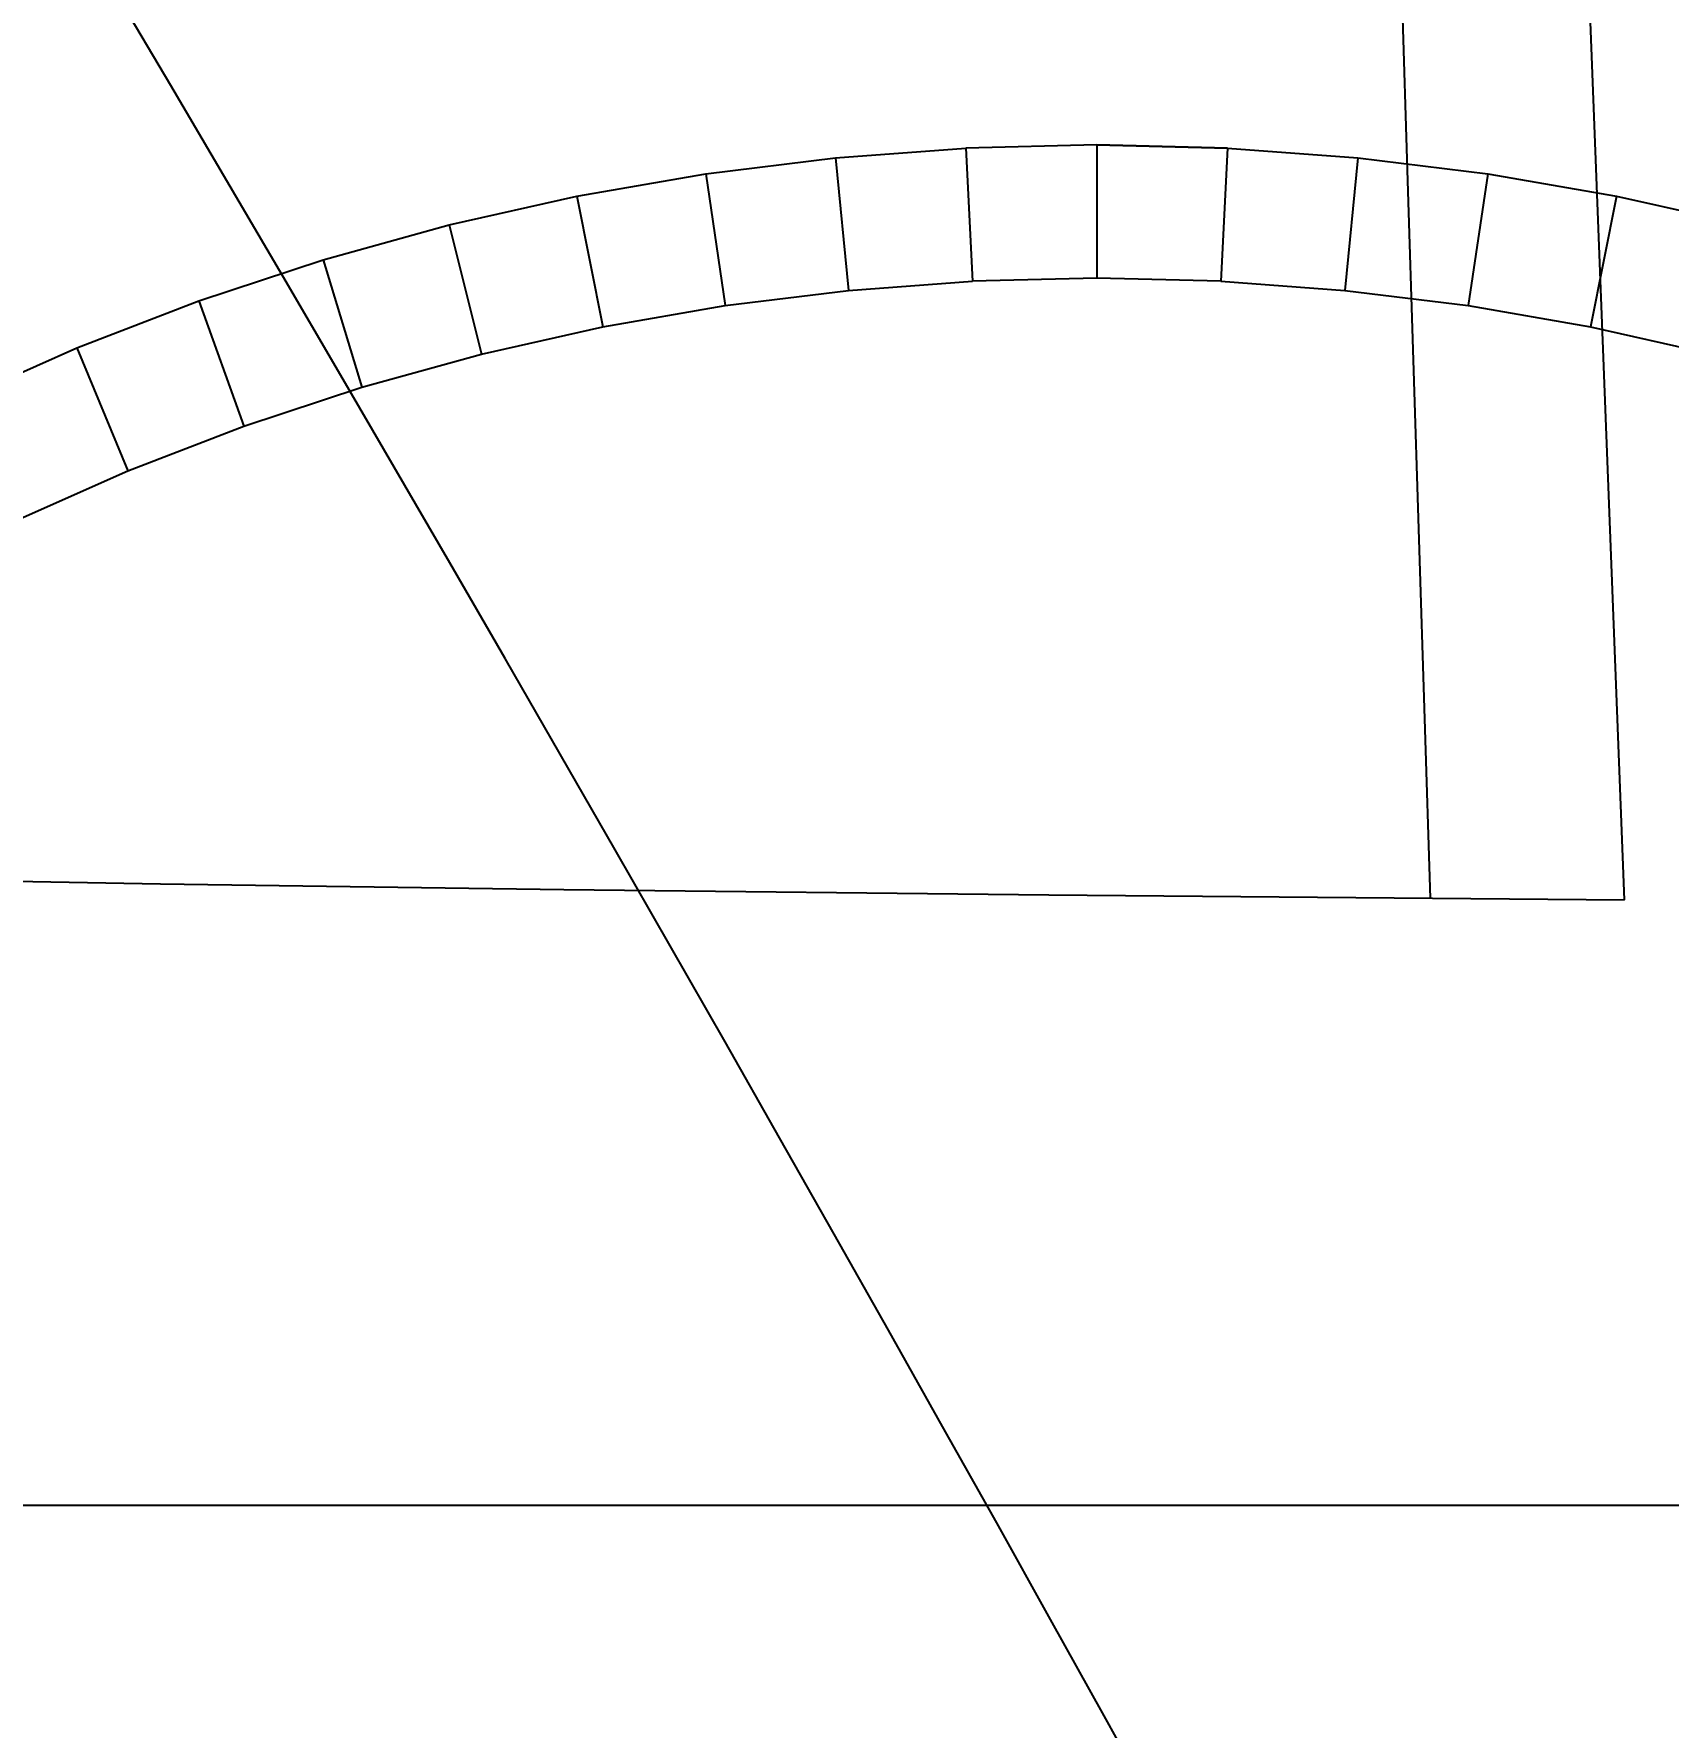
# Model space of a CAD drawing. Extents: x 11992 to 29481, y -6727 to 6811.
# Drawn here: x 12900.7 to 13072.4, y -3508.1 to -3330.2 of the extents above; entities that cross this region are included whole.
import ezdxf

# ---------------------------------------------------------------- set-up
doc = ezdxf.new("R2010")
doc.units = 0
doc.header["$MEASUREMENT"] = 0
doc.layers.get('0').update_dxf_attribs({"color": 8, "linetype": 'CONTINUOUS'})
doc.layers.get('Defpoints').update_dxf_attribs({"color": 8, "linetype": 'CONTINUOUS'})
doc.layers.add('zoylight 4标注', color=9, linetype='CONTINUOUS')
doc.layers.add('zoylight 5回路', color=4, linetype='CONTINUOUS')
doc.styles.add('CCD-DIM', font='archs.shx', dxfattribs={"width": 0.8})
doc.dimstyles.new('zoylight_DIM_40', dxfattribs={"dimscale": 40, "dimtxt": 1.9, "dimasz": 0.4, "dimexe": 0.5, "dimexo": 0.5, "dimgap": 0.5, "dimtad": 1, "dimdec": 0, "dimrnd": 5, "dimzin": 12, "dimdsep": 46, "dimtxsty": 'CCD-DIM', "dimblk": 'CCD_Dimension_Tick', "dimcen": 0.125, "dimclrd": 44, "dimclre": 44, "dimclrt": 50, "dimadec": 0, "dimazin": 0, "dimtfac": 1, "dimtdec": 0, "dimtmove": 2, "dimatfit": 3, "dimldrblk": 'CCD_Leader_Dot', "dimfxl": 0, "dimtvp": 1, "dimtolj": 1, "dimtzin": 0, "dimarcsym": 0})

# ---------------------------------------------------------------- blocks, each defined once
blk = doc.blocks.new('CCD_Dimension_Tick')
at = {"color": 0, "linetype": 'ByBlock'}
for p, q in [((-1.091, 0), (0, 0)), ((0, 0), (1.091, 0))]:
    blk.add_line(p, q, dxfattribs=at)
at = {"color": 0, "linetype": 'Continuous', "const_width": 0.608}
blk.add_lwpolyline([(-0.61, -0.61), (0.61, 0.61)], dxfattribs=at)
blk = doc.blocks.new('*D130')
at = {"layer": 'Defpoints', "color": 0, "linetype": 'Continuous'}
for p in [(12599.61, -3484.83), (12599.61, -3548.51), (14149.61, -3548.51)]:
    blk.add_point(p, dxfattribs=at)
at = {"layer": 'zoylight 4标注', "color": 44, "linetype": 'Continuous', "lineweight": -2}
blk.add_line((12599.61, -3528.51), (12599.61, -3464.83), dxfattribs=at)
at = {"layer": 'zoylight 4标注', "color": 44, "lineweight": -2}
for p, q in [((14149.61, -3528.51), (14149.61, -3464.83)), ((14133.61, -3484.83), (12615.61, -3484.83))]:
    blk.add_line(p, q, dxfattribs=at)
at = {"layer": 'zoylight 4标注', "color": 44, "linetype": 'Continuous', "lineweight": -2, "xscale": 16, "yscale": 16, "zscale": 16}
for p, rotation in [((12599.61, -3484.83), 180.0000000003128), ((14149.61, -3484.83), 3.127897940657931e-10)]:
    blk.add_blockref('CCD_Dimension_Tick', p, dxfattribs=dict(at, rotation=rotation))
at = {"layer": 'zoylight 4标注', "color": 50, "linetype": 'Continuous', "insert": (13374.61, -3426.83), "char_height": 76, "attachment_point": 5, "style": 'CCD-DIM'}
blk.add_mtext('\\A1;1550', dxfattribs=at)
blk = doc.blocks.new('CCD_Leader_Dot')
at = {"color": 0, "linetype": 'ByBlock'}
blk.add_line((-5, 0), (-10, 0), dxfattribs=at)
at = {"color": 0, "linetype": 'ByBlock', "const_width": 5}
blk.add_lwpolyline([(-2.5, 0, 1), (2.5, 0, 1)], format="xyb", close=True, dxfattribs=at)

msp = doc.modelspace()

# ---------------------------------------------------------------- linework, layer by layer
for p, q in [((13045.07, -3345.64, -2140.43), (13042.99, -3275.63, -2140.43)), ((13065.02, -3347.97, -2140.43), (13062.3, -3279.55, -2140.43)), ((12984.95, -3343.23, -2440.43), (12998.66, -3342.22, -2440.43)), ((12984.95, -3343.23, -2220.43), (12998.66, -3342.22, -2220.43)), ((12984.95, -3343.23, -2210.43), (12998.66, -3342.22, -2210.43)), ((12984.95, -3343.23, -2190.43), (12998.66, -3342.22, -2190.43)), ((13012.4, -3341.89, -2440.43), (12998.66, -3342.22, -2440.43)), ((13012.4, -3341.89, -2220.43), (12998.66, -3342.22, -2220.43)), ((13012.4, -3341.89, -2210.43), (12998.66, -3342.22, -2210.43)), ((13012.4, -3341.89, -2190.43), (12998.66, -3342.22, -2190.43)), ((12998.66, -3342.22, -2440.43), (12998.66, -3342.22, -2220.43)), ((12998.66, -3342.22, -2210.43), (12998.66, -3342.22, -2190.43)), ((12998.66, -3342.22, -2210.43), (12999.35, -3356.21, -2210.43)), ((13012.4, -3341.89, -2440.43), (13026.14, -3342.22, -2440.43)), ((13012.4, -3341.89, -2220.43), (13026.14, -3342.22, -2220.43)), ((13012.4, -3341.89, -2440.43), (13012.4, -3341.89, -2220.43)), ((13012.4, -3341.89, -2210.43), (13026.14, -3342.22, -2210.43)), ((13026.14, -3342.22, -2190.43), (13012.4, -3341.89, -2190.43)), ((13012.4, -3341.89, -2210.43), (13012.4, -3341.89, -2190.43)), ((13012.4, -3341.89, -2210.43), (13012.4, -3355.88, -2210.43)), ((13026.14, -3342.22, -2210.43), (13025.45, -3356.21, -2210.43)), ((13026.14, -3342.22, -2440.43), (13026.14, -3342.22, -2220.43)), ((13026.14, -3342.22, -2440.43), (13039.84, -3343.23, -2440.43)), ((13026.14, -3342.22, -2220.43), (13039.84, -3343.23, -2220.43)), ((13026.14, -3342.22, -2210.43), (13039.84, -3343.23, -2210.43)), ((13026.14, -3342.22, -2190.43), (13039.84, -3343.23, -2190.43)), ((13026.14, -3342.22, -2210.43), (13026.14, -3342.22, -2190.43)), ((12971.31, -3344.92, -2440.43), (12984.95, -3343.23, -2440.43)), ((12971.31, -3344.92, -2220.43), (12984.95, -3343.23, -2220.43)), ((12971.31, -3344.92, -2210.43), (12984.95, -3343.23, -2210.43)), ((12971.31, -3344.92, -2190.43), (12984.95, -3343.23, -2190.43)), ((12984.95, -3343.23, -2440.43), (12984.95, -3343.23, -2220.43)), ((12984.95, -3343.23, -2210.43), (12984.95, -3343.23, -2190.43)), ((12984.95, -3343.23, -2210.43), (12986.33, -3357.17, -2210.43)), ((13039.84, -3343.23, -2210.43), (13038.47, -3357.17, -2210.43)), ((13039.84, -3343.23, -2440.43), (13039.84, -3343.23, -2220.43)), ((13039.84, -3343.23, -2440.43), (13053.48, -3344.92, -2440.43)), ((13039.84, -3343.23, -2220.43), (13053.48, -3344.92, -2220.43)), ((13039.84, -3343.23, -2210.43), (13053.48, -3344.92, -2210.43)), ((13039.84, -3343.23, -2190.43), (13053.48, -3344.92, -2190.43)), ((13039.84, -3343.23, -2210.43), (13039.84, -3343.23, -2190.43)), ((12957.77, -3347.27, -2440.43), (12971.31, -3344.92, -2440.43)), ((12957.77, -3347.27, -2220.43), (12971.31, -3344.92, -2220.43)), ((12957.77, -3347.27, -2210.43), (12971.31, -3344.92, -2210.43)), ((12957.77, -3347.27, -2190.43), (12971.31, -3344.92, -2190.43)), ((12971.31, -3344.92, -2440.43), (12971.31, -3344.92, -2220.43)), ((12971.31, -3344.92, -2210.43), (12971.31, -3344.92, -2190.43)), ((12971.31, -3344.92, -2210.43), (12973.37, -3358.76, -2210.43)), ((13047.45, -3421.03, -2140.43), (13045.07, -3345.64, -2140.43)), ((13053.48, -3344.92, -2210.43), (13051.43, -3358.76, -2210.43)), ((13053.48, -3344.92, -2440.43), (13053.48, -3344.92, -2220.43)), ((13053.48, -3344.92, -2440.43), (13067.02, -3347.27, -2440.43)), ((13053.48, -3344.92, -2220.43), (13067.02, -3347.27, -2220.43)), ((13053.48, -3344.92, -2210.43), (13067.02, -3347.27, -2210.43)), ((13053.48, -3344.92, -2190.43), (13067.02, -3347.27, -2190.43)), ((13053.48, -3344.92, -2210.43), (13053.48, -3344.92, -2190.43)), ((12944.36, -3350.28, -2440.43), (12957.77, -3347.27, -2440.43)), ((12944.36, -3350.28, -2220.43), (12957.77, -3347.27, -2220.43)), ((12944.36, -3350.28, -2210.43), (12957.77, -3347.27, -2210.43)), ((12944.36, -3350.28, -2190.43), (12957.77, -3347.27, -2190.43)), ((12957.77, -3347.27, -2440.43), (12957.77, -3347.27, -2220.43)), ((12957.77, -3347.27, -2210.43), (12957.77, -3347.27, -2190.43)), ((12957.77, -3347.27, -2210.43), (12960.5, -3361, -2210.43)), ((13067.02, -3347.27, -2210.43), (13064.29, -3361, -2210.43)), ((13067.02, -3347.27, -2440.43), (13067.02, -3347.27, -2220.43)), ((13067.02, -3347.27, -2440.43), (13080.43, -3350.28, -2440.43)), ((13067.02, -3347.27, -2220.43), (13080.43, -3350.28, -2220.43)), ((13067.02, -3347.27, -2210.43), (13080.43, -3350.28, -2210.43)), ((13067.02, -3347.27, -2190.43), (13080.43, -3350.28, -2190.43)), ((13067.02, -3347.27, -2210.43), (13067.02, -3347.27, -2190.43)), ((13067.84, -3421.19, -2140.43), (13065.02, -3347.97, -2140.43)), ((12931.12, -3353.94, -2440.43), (12944.36, -3350.28, -2440.43)), ((12931.12, -3353.94, -2220.43), (12944.36, -3350.28, -2220.43)), ((12931.12, -3353.94, -2210.43), (12944.36, -3350.28, -2210.43)), ((12931.12, -3353.94, -2190.43), (12944.36, -3350.28, -2190.43)), ((12944.36, -3350.28, -2440.43), (12944.36, -3350.28, -2220.43)), ((12944.36, -3350.28, -2210.43), (12944.36, -3350.28, -2190.43)), ((12944.36, -3350.28, -2210.43), (12947.77, -3363.86, -2210.43)), ((12918.07, -3358.25, -2440.43), (12931.12, -3353.94, -2440.43)), ((12918.07, -3358.25, -2220.43), (12931.12, -3353.94, -2220.43)), ((12918.07, -3358.25, -2210.43), (12931.12, -3353.94, -2210.43)), ((12918.07, -3358.25, -2190.43), (12931.12, -3353.94, -2190.43)), ((12931.12, -3353.94, -2440.43), (12931.12, -3353.94, -2220.43)), ((12931.12, -3353.94, -2210.43), (12931.12, -3353.94, -2190.43)), ((12931.12, -3353.94, -2210.43), (12935.18, -3367.34, -2210.43)), ((12986.33, -3357.17, -2210.43), (12999.35, -3356.21, -2210.43)), ((12986.33, -3357.17, -2220.43), (12999.35, -3356.21, -2220.43)), ((13012.4, -3355.88, -2210.43), (12999.35, -3356.21, -2210.43)), ((13012.4, -3355.88, -2220.43), (12999.35, -3356.21, -2220.43)), ((12999.35, -3356.21, -2210.43), (12999.35, -3356.21, -2220.43)), ((13025.45, -3356.21, -2210.43), (13012.4, -3355.88, -2210.43)), ((13025.45, -3356.21, -2220.43), (13012.4, -3355.88, -2220.43)), ((13012.4, -3355.88, -2210.43), (13012.4, -3355.88, -2220.43)), ((13025.45, -3356.21, -2210.43), (13038.47, -3357.17, -2210.43)), ((13025.45, -3356.21, -2220.43), (13038.47, -3357.17, -2220.43)), ((13025.45, -3356.21, -2210.43), (13025.45, -3356.21, -2220.43)), ((12905.25, -3363.2, -2440.43), (12918.07, -3358.25, -2440.43)), ((12905.25, -3363.2, -2220.43), (12918.07, -3358.25, -2220.43)), ((12905.25, -3363.2, -2210.43), (12918.07, -3358.25, -2210.43)), ((12905.25, -3363.2, -2190.43), (12918.07, -3358.25, -2190.43)), ((12918.07, -3358.25, -2440.43), (12918.07, -3358.25, -2220.43)), ((12918.07, -3358.25, -2210.43), (12918.07, -3358.25, -2190.43)), ((12918.07, -3358.25, -2210.43), (12922.79, -3371.43, -2210.43)), ((12973.37, -3358.76, -2210.43), (12986.33, -3357.17, -2210.43)), ((12973.37, -3358.76, -2220.43), (12986.33, -3357.17, -2220.43)), ((12986.33, -3357.17, -2210.43), (12986.33, -3357.17, -2220.43)), ((13038.47, -3357.17, -2210.43), (13051.43, -3358.76, -2210.43)), ((13038.47, -3357.17, -2220.43), (13051.43, -3358.76, -2220.43)), ((13038.47, -3357.17, -2210.43), (13038.47, -3357.17, -2220.43)), ((12960.5, -3361, -2210.43), (12973.37, -3358.76, -2210.43)), ((12960.5, -3361, -2220.43), (12973.37, -3358.76, -2220.43)), ((12973.37, -3358.76, -2210.43), (12973.37, -3358.76, -2220.43)), ((13051.43, -3358.76, -2210.43), (13064.29, -3361, -2210.43)), ((13051.43, -3358.76, -2220.43), (13064.29, -3361, -2220.43)), ((13051.43, -3358.76, -2210.43), (13051.43, -3358.76, -2220.43)), ((12947.77, -3363.86, -2210.43), (12960.5, -3361, -2210.43)), ((12947.77, -3363.86, -2220.43), (12960.5, -3361, -2220.43)), ((12960.5, -3361, -2210.43), (12960.5, -3361, -2220.43)), ((13064.29, -3361, -2210.43), (13077.03, -3363.86, -2210.43)), ((13064.29, -3361, -2220.43), (13077.03, -3363.86, -2220.43)), ((13064.29, -3361, -2210.43), (13064.29, -3361, -2220.43)), ((12892.68, -3368.77, -2440.43), (12905.25, -3363.2, -2440.43)), ((12892.68, -3368.77, -2220.43), (12905.25, -3363.2, -2220.43)), ((12892.68, -3368.77, -2210.43), (12905.25, -3363.2, -2210.43)), ((12892.68, -3368.77, -2190.43), (12905.25, -3363.2, -2190.43)), ((12905.25, -3363.2, -2440.43), (12905.25, -3363.2, -2220.43)), ((12905.25, -3363.2, -2210.43), (12905.25, -3363.2, -2190.43)), ((12905.25, -3363.2, -2210.43), (12910.6, -3376.13, -2210.43)), ((12935.18, -3367.34, -2210.43), (12947.77, -3363.86, -2210.43)), ((12935.18, -3367.34, -2220.43), (12947.77, -3363.86, -2220.43)), ((12947.77, -3363.86, -2210.43), (12947.77, -3363.86, -2220.43)), ((12922.79, -3371.43, -2210.43), (12935.18, -3367.34, -2210.43)), ((12922.79, -3371.43, -2220.43), (12935.18, -3367.34, -2220.43)), ((12935.18, -3367.34, -2210.43), (12935.18, -3367.34, -2220.43)), ((12910.6, -3376.13, -2210.43), (12922.79, -3371.43, -2210.43)), ((12910.6, -3376.13, -2220.43), (12922.79, -3371.43, -2220.43)), ((12922.79, -3371.43, -2210.43), (12922.79, -3371.43, -2220.43)), ((12898.67, -3381.42, -2210.43), (12910.6, -3376.13, -2210.43)), ((12898.67, -3381.42, -2220.43), (12910.6, -3376.13, -2220.43)), ((12910.6, -3376.13, -2210.43), (12910.6, -3376.13, -2220.43)), ((12879.35, -3418.85, -2140.43), (12914.01, -3419.51, -2140.43)), ((12914.01, -3419.51, -2140.43), (12956.39, -3420.12, -2140.43)), ((12956.39, -3420.12, -2140.43), (13007.37, -3420.67, -2140.43)), ((13007.37, -3420.67, -2140.43), (13067.84, -3421.19, -2140.43))]:
    msp.add_line(p, q)
at = {"layer": 'zoylight 5回路', "linetype": 'Continuous'}
msp.add_arc((6275.14, -7252.22), 7708.99, 11.562882, 33.645464, dxfattribs=at)

# ---------------------------------------------------------------- dimensions: what is measured, and where the dimension line sits
at = {"layer": 'zoylight 4标注', "linetype": 'Continuous'}
dim = msp.add_aligned_dim(p1=(14149.61, -3548.51), p2=(12599.61, -3548.51), distance=-63.68, dimstyle='zoylight_DIM_40', dxfattribs=at)
dim.commit()
dim.dimension.update_dxf_attribs({"geometry": '*D130', "text_midpoint": (13374.61, -3426.83)})

doc.saveas('drawing.dxf')
